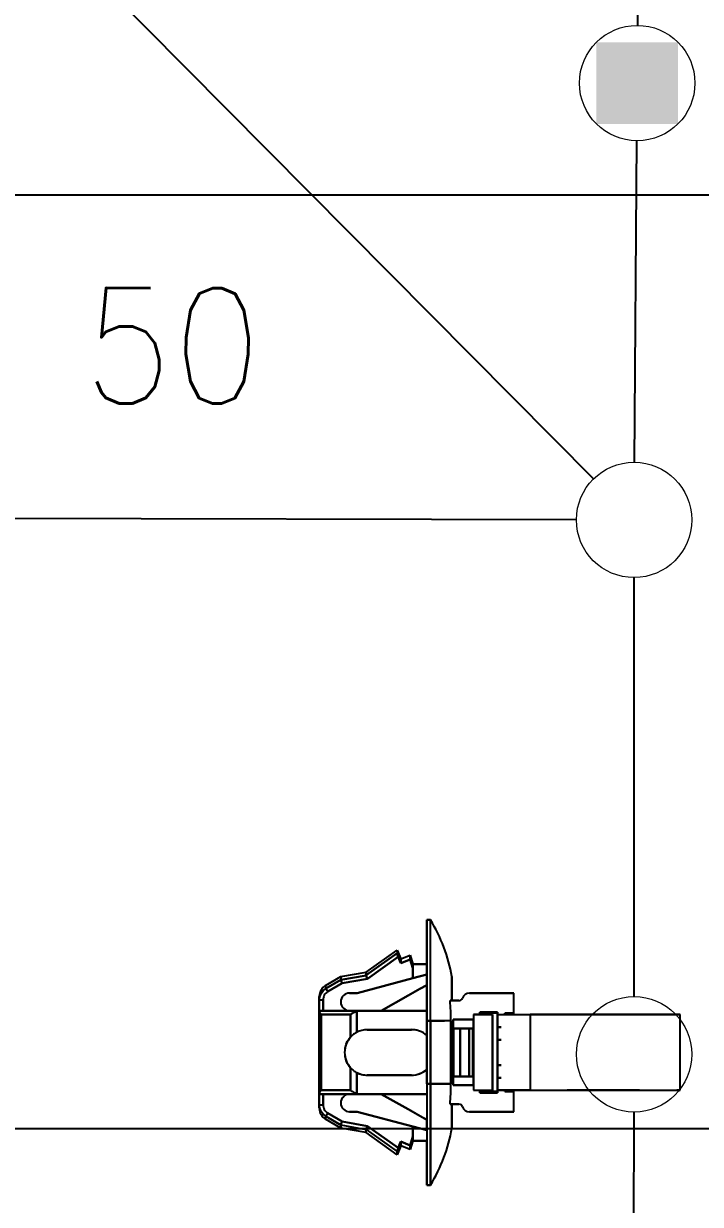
# Model space of a CAD drawing. Header units: inches. Extents: x 47316 to 59086, y 3141 to 11743.
# Drawn here: x 51697.5 to 51726.8, y 5898 to 5949.1 of the extents above; entities that cross this region are included whole.
import ezdxf

# ---------------------------------------------------------------- set-up
doc = ezdxf.new("R2010")
doc.units = ezdxf.units.IN
doc.header["$MEASUREMENT"] = 0
doc.styles.get("Standard").update_dxf_attribs({"font": ''})
doc.styles.get('Standard').set_extended_font_data('SimSun')
doc.linetypes.add('_VH_OTCON', pattern='A,0.0001,[7,VeSys.shx,S=0.1,R=0,X=0,Y=0],-0.4,[7,VeSys.shx,S=0.1,R=0,X=0,Y=0],-0.4,["X",Standard,S=1,R=0,X=-0.5,Y=-0.5],-0.0001,[7,VeSys.shx,S=0.1,R=0,X=0,Y=0],-0.4', length=1.2002)

msp = doc.modelspace()

# ---------------------------------------------------------------- linework, layer by layer
at = {"color": 0, "linetype": '_VH_OTCON', "ltscale": 5}
for p, q in [((51724.152, 5956.363), (51724.1, 5949.067)), ((51723.968, 5930.14), (51724.065, 5944.067)), ((51721.45, 5927.646), (51685.997, 5927.723)), ((51723.95, 5906.981), (51723.95, 5925.14)), ((51723.932, 5884.129), (51723.948, 5901.981))]:
    msp.add_line(p, q, dxfattribs=at)
at = {"color": 1}
for p, q in [((51593.937, 5941.718), (51744.471, 5941.718)), ((51744.471, 5901.255), (51593.937, 5901.255))]:
    msp.add_line(p, q, dxfattribs=at)
at = {"color": 7, "ltscale": 0.087396}
for p, q in [((51714.962, 5910.31), (51714.962, 5908.397)), ((51714.962, 5898.817), (51714.962, 5900.731)), ((51714.962, 5898.817), (51714.962, 5900.731))]:
    msp.add_line(p, q, dxfattribs=at)
at = {"color": 7, "ltscale": 0.2}
for p, q in [((51714.962, 5905.932), (51714.962, 5910.31)), ((51714.962, 5910.31), (51714.962, 5905.932)), ((51715.126, 5905.932), (51715.126, 5910.31)), ((51715.126, 5905.932), (51715.126, 5910.31)), ((51714.962, 5903.196), (51714.962, 5898.817)), ((51714.962, 5903.196), (51714.962, 5898.817)), ((51715.126, 5898.817), (51715.126, 5903.196)), ((51715.126, 5903.196), (51715.126, 5898.817))]:
    msp.add_line(p, q, dxfattribs=at)
at = {"color": 7, "ltscale": 0.0075}
for p, q in [((51715.126, 5910.31), (51714.962, 5910.31)), ((51714.962, 5910.31), (51715.126, 5910.31)), ((51710.474, 5906.828), (51710.31, 5906.828)), ((51710.474, 5906.828), (51710.31, 5906.828)), ((51710.31, 5906.37), (51710.474, 5906.37)), ((51715.126, 5905.932), (51714.962, 5905.932)), ((51714.962, 5905.932), (51715.126, 5905.932)), ((51718.027, 5905.658), (51718.191, 5905.658)), ((51718.191, 5905.658), (51718.027, 5905.658)), ((51718.191, 5905.111), (51718.027, 5905.111)), ((51718.027, 5905.111), (51718.191, 5905.111)), ((51718.027, 5904.017), (51718.191, 5904.017)), ((51718.191, 5904.017), (51718.027, 5904.017)), ((51714.962, 5903.196), (51715.126, 5903.196)), ((51715.126, 5903.196), (51714.962, 5903.196)), ((51718.191, 5903.469), (51718.027, 5903.469)), ((51718.027, 5903.469), (51718.191, 5903.469)), ((51710.31, 5902.299), (51710.474, 5902.299)), ((51710.31, 5902.299), (51710.474, 5902.299)), ((51715.126, 5898.817), (51714.962, 5898.817)), ((51714.962, 5898.817), (51715.126, 5898.817))]:
    msp.add_line(p, q, dxfattribs=at)
at = {"color": 7, "ltscale": 0.0875}
for p, q in [((51714.962, 5908.395), (51714.962, 5910.31)), ((51712.39, 5905.549), (51714.305, 5905.549)), ((51714.305, 5905.549), (51712.39, 5905.549)), ((51714.305, 5903.579), (51712.39, 5903.579)), ((51712.39, 5903.579), (51714.305, 5903.579)), ((51712.39, 5903.579), (51714.305, 5903.579))]:
    msp.add_line(p, q, dxfattribs=at)
at = {"color": 7, "ltscale": 0.075271}
for p, q in [((51712.335, 5908.039), (51713.676, 5908.997)), ((51713.676, 5908.862), (51712.335, 5907.904)), ((51712.335, 5907.904), (51713.676, 5908.862)), ((51712.335, 5901.224), (51713.676, 5900.266)), ((51713.676, 5900.131), (51712.335, 5901.089))]:
    msp.add_line(p, q, dxfattribs=at)
at = {"color": 7, "ltscale": 0.074459}
for p, q in [((51713.723, 5908.703), (51712.396, 5907.756)), ((51712.396, 5907.756), (51713.723, 5908.703)), ((51713.723, 5900.425), (51712.396, 5901.372)), ((51712.396, 5901.372), (51713.723, 5900.425))]:
    msp.add_line(p, q, dxfattribs=at)
at = {"color": 7, "ltscale": 4.3e-05}
msp.add_line((51713.676, 5908.997), (51713.676, 5908.996), dxfattribs=at)
at = {"color": 7, "ltscale": 4.9e-05}
msp.add_line((51713.676, 5908.997), (51713.676, 5908.995), dxfattribs=at)
at = {"color": 7, "ltscale": 0.000903}
msp.add_line((51713.676, 5908.996), (51713.676, 5908.976), dxfattribs=at)
at = {"color": 7, "ltscale": 0.019}
msp.add_line((51713.676, 5908.996), (51713.84, 5908.614), dxfattribs=at)
at = {"color": 7, "ltscale": 0.000916}
msp.add_line((51713.676, 5908.995), (51713.676, 5908.975), dxfattribs=at)
at = {"color": 7, "ltscale": 0.005222}
msp.add_line((51713.676, 5908.976), (51713.676, 5908.862), dxfattribs=at)
at = {"color": 7, "ltscale": 0.005249}
msp.add_line((51713.676, 5908.975), (51713.676, 5908.861), dxfattribs=at)
at = {"color": 7, "ltscale": 0.013619}
for p, q in [((51713.84, 5908.429), (51713.723, 5908.703)), ((51713.723, 5908.703), (51713.84, 5908.429)), ((51713.84, 5900.699), (51713.723, 5900.425)), ((51713.723, 5900.425), (51713.84, 5900.699))]:
    msp.add_line(p, q, dxfattribs=at)
at = {"color": 7, "ltscale": 0.020195}
for p, q in [((51713.84, 5908.613), (51714.251, 5908.778)), ((51714.251, 5908.593), (51713.84, 5908.429)), ((51713.84, 5908.429), (51714.251, 5908.593)), ((51714.251, 5900.535), (51713.84, 5900.699)), ((51713.84, 5900.699), (51714.251, 5900.535)), ((51714.251, 5900.35), (51713.84, 5900.514))]:
    msp.add_line(p, q, dxfattribs=at)
at = {"color": 7, "ltscale": 0.008429}
for p, q in [((51714.251, 5908.593), (51714.251, 5908.778)), ((51713.84, 5900.699), (51713.84, 5900.514))]:
    msp.add_line(p, q, dxfattribs=at)
at = {"color": 7, "ltscale": 0.008438}
msp.add_line((51714.251, 5908.778), (51714.251, 5908.593), dxfattribs=at)
at = {"color": 7, "ltscale": 0.018183}
msp.add_line((51714.251, 5908.778), (51714.36, 5908.395), dxfattribs=at)
at = {"color": 7, "ltscale": 0.002185}
msp.add_line((51714.251, 5908.687), (51714.251, 5908.735), dxfattribs=at)
at = {"color": 7, "ltscale": 0.0009}
msp.add_line((51713.84, 5908.594), (51713.84, 5908.614), dxfattribs=at)
at = {"color": 7, "ltscale": 0.000912}
for p, q in [((51713.84, 5908.613), (51713.84, 5908.593)), ((51714.251, 5900.37), (51714.251, 5900.35))]:
    msp.add_line(p, q, dxfattribs=at)
at = {"color": 7, "ltscale": 0.002856}
msp.add_line((51713.84, 5908.607), (51713.84, 5908.544), dxfattribs=at)
at = {"color": 7, "ltscale": 0.002869}
msp.add_line((51713.84, 5908.543), (51713.84, 5908.606), dxfattribs=at)
at = {"color": 7, "ltscale": 0.002832}
msp.add_line((51713.84, 5908.532), (51713.84, 5908.594), dxfattribs=at)
at = {"color": 7, "ltscale": 0.00282}
for p, q in [((51713.84, 5908.593), (51713.84, 5908.532)), ((51714.251, 5900.432), (51714.251, 5900.37))]:
    msp.add_line(p, q, dxfattribs=at)
at = {"color": 7, "ltscale": 0.004715}
msp.add_line((51713.84, 5908.429), (51713.84, 5908.532), dxfattribs=at)
at = {"color": 7, "ltscale": 0.004687}
msp.add_line((51713.84, 5908.532), (51713.84, 5908.429), dxfattribs=at)
at = {"color": 7, "ltscale": 0.018199}
for p, q in [((51714.36, 5908.21), (51714.251, 5908.593)), ((51714.251, 5908.593), (51714.36, 5908.21)), ((51714.36, 5900.918), (51714.251, 5900.535)), ((51714.251, 5900.535), (51714.36, 5900.918))]:
    msp.add_line(p, q, dxfattribs=at)
at = {"color": 7, "ltscale": 0.000342}
for p, q in [((51714.36, 5908.387), (51714.36, 5908.395)), ((51714.36, 5900.733), (51714.36, 5900.74))]:
    msp.add_line(p, q, dxfattribs=at)
at = {"color": 7, "ltscale": 0.027499}
for p, q in [((51714.36, 5908.395), (51714.962, 5908.395)), ((51714.962, 5908.395), (51714.36, 5908.395)), ((51714.36, 5900.733), (51714.962, 5900.733)), ((51714.962, 5900.733), (51714.36, 5900.733))]:
    msp.add_line(p, q, dxfattribs=at)
at = {"color": 7, "ltscale": 0.006641}
msp.add_line((51714.36, 5908.395), (51714.36, 5908.25), dxfattribs=at)
at = {"color": 7, "ltscale": 0.002142}
msp.add_line((51714.36, 5908.348), (51714.36, 5908.395), dxfattribs=at)
at = {"color": 7, "ltscale": 0.00033}
for p, q in [((51714.36, 5908.395), (51714.36, 5908.388)), ((51713.84, 5900.514), (51713.84, 5900.521)), ((51714.36, 5900.74), (51714.36, 5900.733))]:
    msp.add_line(p, q, dxfattribs=at)
at = {"color": 7, "ltscale": 0.002136}
msp.add_line((51714.36, 5908.395), (51714.36, 5908.348), dxfattribs=at)
at = {"color": 7, "ltscale": 0.001825}
msp.add_line((51714.36, 5908.388), (51714.36, 5908.348), dxfattribs=at)
at = {"color": 7, "ltscale": 0.003674}
for p, q in [((51714.36, 5908.307), (51714.36, 5908.387)), ((51714.36, 5900.74), (51714.36, 5900.821))]:
    msp.add_line(p, q, dxfattribs=at)
at = {"color": 7, "ltscale": 0.006299}
msp.add_line((51714.36, 5908.21), (51714.36, 5908.348), dxfattribs=at)
at = {"color": 7, "ltscale": 0.006305}
msp.add_line((51714.36, 5908.348), (51714.36, 5908.21), dxfattribs=at)
at = {"color": 7, "ltscale": 0.00329}
msp.add_line((51714.36, 5908.235), (51714.36, 5908.307), dxfattribs=at)
at = {"color": 7, "ltscale": 0.019785}
for p, q in [((51714.36, 5907.777), (51714.36, 5908.21)), ((51714.36, 5908.21), (51714.36, 5907.777)), ((51714.36, 5901.351), (51714.36, 5900.918)), ((51714.36, 5900.918), (51714.36, 5901.351))]:
    msp.add_line(p, q, dxfattribs=at)
at = {"color": 7, "ltscale": 0.034946}
for p, q in [((51710.581, 5907.459), (51711.241, 5907.847)), ((51711.241, 5901.28), (51710.581, 5901.668))]:
    msp.add_line(p, q, dxfattribs=at)
at = {"color": 7, "ltscale": 0.034208}
for p, q in [((51710.595, 5907.331), (51711.241, 5907.711)), ((51710.595, 5901.796), (51711.241, 5901.417))]:
    msp.add_line(p, q, dxfattribs=at)
at = {"color": 7, "ltscale": 0.034163}
for p, q in [((51711.241, 5907.708), (51710.595, 5907.331)), ((51710.595, 5901.796), (51711.241, 5901.419))]:
    msp.add_line(p, q, dxfattribs=at)
at = {"color": 7, "ltscale": 0.05076}
for p, q in [((51711.241, 5907.847), (51712.335, 5908.039)), ((51712.335, 5901.089), (51711.241, 5901.28))]:
    msp.add_line(p, q, dxfattribs=at)
at = {"color": 7, "ltscale": 0.050773}
for p, q in [((51712.336, 5907.9), (51711.241, 5907.708)), ((51711.241, 5907.708), (51712.336, 5907.9)), ((51711.241, 5901.419), (51712.336, 5901.228))]:
    msp.add_line(p, q, dxfattribs=at)
at = {"color": 7, "ltscale": 0.006223}
for p, q in [((51711.241, 5907.847), (51711.241, 5907.711)), ((51711.241, 5907.847), (51711.241, 5907.711)), ((51711.241, 5901.28), (51711.241, 5901.417))]:
    msp.add_line(p, q, dxfattribs=at)
at = {"color": 7, "ltscale": 0.000128}
for p, q in [((51711.241, 5907.708), (51711.241, 5907.711)), ((51711.241, 5901.417), (51711.241, 5901.419)), ((51711.241, 5901.419), (51711.241, 5901.417))]:
    msp.add_line(p, q, dxfattribs=at)
at = {"color": 7, "ltscale": 0.002806}
for p, q in [((51711.241, 5907.708), (51711.263, 5907.651)), ((51711.263, 5901.477), (51711.241, 5901.419))]:
    msp.add_line(p, q, dxfattribs=at)
at = {"color": 7, "ltscale": 0.00266}
for p, q in [((51711.261, 5907.653), (51711.241, 5907.708)), ((51711.241, 5901.419), (51711.261, 5901.474))]:
    msp.add_line(p, q, dxfattribs=at)
at = {"color": 7, "ltscale": 0.004276}
for p, q in [((51711.295, 5907.563), (51711.262, 5907.65)), ((51711.263, 5907.651), (51711.295, 5907.563)), ((51711.262, 5901.477), (51711.295, 5901.565)), ((51711.295, 5901.565), (51711.263, 5901.477))]:
    msp.add_line(p, q, dxfattribs=at)
at = {"color": 7, "ltscale": 0.051095}
for p, q in [((51712.396, 5907.756), (51711.295, 5907.563)), ((51711.295, 5907.563), (51712.396, 5907.756)), ((51712.396, 5901.372), (51711.295, 5901.565)), ((51711.295, 5901.565), (51712.396, 5901.372))]:
    msp.add_line(p, q, dxfattribs=at)
at = {"color": 7, "ltscale": 0.11383}
for p, q in [((51711.952, 5907.136), (51714.36, 5907.777)), ((51714.36, 5907.777), (51711.952, 5907.136)), ((51711.952, 5901.992), (51714.36, 5901.351)), ((51714.36, 5901.351), (51711.952, 5901.992))]:
    msp.add_line(p, q, dxfattribs=at)
at = {"color": 7, "ltscale": 0.006168}
for p, q in [((51712.335, 5907.904), (51712.335, 5908.039)), ((51712.335, 5908.039), (51712.335, 5907.904))]:
    msp.add_line(p, q, dxfattribs=at)
at = {"color": 7, "ltscale": 0.002621}
for p, q in [((51712.336, 5907.9), (51712.358, 5907.847)), ((51712.358, 5907.847), (51712.336, 5907.9)), ((51712.358, 5901.281), (51712.336, 5901.228)), ((51712.336, 5901.228), (51712.358, 5901.281))]:
    msp.add_line(p, q, dxfattribs=at)
at = {"color": 7, "ltscale": 0.000205}
for p, q in [((51712.358, 5907.847), (51712.36, 5907.843)), ((51712.36, 5907.843), (51712.358, 5907.847)), ((51712.36, 5901.285), (51712.358, 5901.281)), ((51712.358, 5901.281), (51712.36, 5901.285))]:
    msp.add_line(p, q, dxfattribs=at)
at = {"color": 7, "ltscale": 0.004321}
for p, q in [((51712.36, 5907.843), (51712.396, 5907.756)), ((51712.396, 5907.756), (51712.36, 5907.843)), ((51712.396, 5901.372), (51712.36, 5901.285)), ((51712.36, 5901.285), (51712.396, 5901.372))]:
    msp.add_line(p, q, dxfattribs=at)
at = {"color": 7, "ltscale": 0.028456}
for p, q in [((51714.36, 5907.777), (51714.962, 5907.937)), ((51714.962, 5907.937), (51714.36, 5907.777)), ((51714.36, 5901.351), (51714.962, 5901.191)), ((51714.962, 5901.191), (51714.36, 5901.351))]:
    msp.add_line(p, q, dxfattribs=at)
at = {"color": 7, "ltscale": 0.020602}
for p, q in [((51714.962, 5907.937), (51714.962, 5907.486)), ((51714.962, 5901.191), (51714.962, 5901.642)), ((51714.962, 5901.191), (51714.962, 5901.642))]:
    msp.add_line(p, q, dxfattribs=at)
at = {"color": 7, "ltscale": 0.020749}
msp.add_line((51714.962, 5907.483), (51714.962, 5907.937), dxfattribs=at)
at = {"color": 7, "ltscale": 0.047501}
for p, q in [((51716.057, 5907.848), (51716.057, 5906.808)), ((51716.057, 5906.808), (51716.057, 5907.848)), ((51716.057, 5902.32), (51716.057, 5901.28)), ((51716.057, 5901.28), (51716.057, 5902.32))]:
    msp.add_line(p, q, dxfattribs=at)
at = {"color": 7, "ltscale": 0.005864}
msp.add_line((51710.58, 5907.459), (51710.595, 5907.331), dxfattribs=at)
at = {"color": 7, "ltscale": 0.005865}
for p, q in [((51710.58, 5907.459), (51710.595, 5907.331)), ((51710.595, 5901.796), (51710.58, 5901.669))]:
    msp.add_line(p, q, dxfattribs=at)
at = {"color": 7, "ltscale": 0.007092}
for p, q in [((51710.674, 5907.198), (51710.595, 5907.331)), ((51710.595, 5907.331), (51710.674, 5907.198)), ((51710.595, 5901.796), (51710.674, 5901.93)), ((51710.674, 5901.93), (51710.595, 5901.796))]:
    msp.add_line(p, q, dxfattribs=at)
at = {"color": 7, "ltscale": 0.0329}
for p, q in [((51711.295, 5907.563), (51710.674, 5907.198)), ((51710.674, 5907.198), (51711.295, 5907.563)), ((51711.295, 5901.565), (51710.674, 5901.93)), ((51710.674, 5901.93), (51711.295, 5901.565))]:
    msp.add_line(p, q, dxfattribs=at)
at = {"color": 7, "ltscale": 0.014999}
for p, q in [((51711.624, 5907.136), (51711.952, 5907.136)), ((51711.952, 5907.136), (51711.624, 5907.136)), ((51711.624, 5901.992), (51711.952, 5901.992)), ((51711.624, 5901.992), (51711.952, 5901.992)), ((51711.952, 5901.992), (51711.624, 5901.992))]:
    msp.add_line(p, q, dxfattribs=at)
at = {"color": 7, "ltscale": 0.02697}
msp.add_line((51714.158, 5907.028), (51714.672, 5907.319), dxfattribs=at)
at = {"color": 7, "ltscale": 0.026985}
for p, q in [((51714.672, 5907.319), (51714.158, 5907.028)), ((51714.158, 5902.099), (51714.672, 5901.809))]:
    msp.add_line(p, q, dxfattribs=at)
at = {"color": 7, "ltscale": 0.015289}
msp.add_line((51714.672, 5907.319), (51714.963, 5907.483), dxfattribs=at)
at = {"color": 7, "ltscale": 0.015242}
for p, q in [((51714.963, 5907.483), (51714.672, 5907.319)), ((51714.672, 5901.809), (51714.963, 5901.645))]:
    msp.add_line(p, q, dxfattribs=at)
at = {"color": 7, "ltscale": 0.0625}
msp.add_line((51716.823, 5907.136), (51718.191, 5907.136), dxfattribs=at)
at = {"color": 7, "ltscale": 0.064999}
for p, q in [((51718.246, 5907.136), (51716.823, 5907.136)), ((51718.246, 5907.136), (51716.823, 5907.136)), ((51718.246, 5901.992), (51716.823, 5901.992)), ((51716.823, 5901.992), (51718.246, 5901.992))]:
    msp.add_line(p, q, dxfattribs=at)
at = {"color": 7, "ltscale": 0.025}
for p, q in [((51718.191, 5907.136), (51718.738, 5907.136)), ((51718.027, 5905.111), (51718.027, 5905.658)), ((51718.035, 5905.111), (51718.035, 5905.658)), ((51718.035, 5905.111), (51718.035, 5905.658)), ((51718.035, 5903.469), (51718.035, 5904.017)), ((51718.035, 5903.469), (51718.035, 5904.017))]:
    msp.add_line(p, q, dxfattribs=at)
at = {"color": 7, "ltscale": 0.022501}
for p, q in [((51718.738, 5907.136), (51718.246, 5907.136)), ((51718.738, 5907.136), (51718.246, 5907.136)), ((51718.738, 5901.992), (51718.246, 5901.992)), ((51718.246, 5901.992), (51718.738, 5901.992))]:
    msp.add_line(p, q, dxfattribs=at)
at = {"color": 7, "ltscale": 0.039999}
for p, q in [((51718.738, 5906.26), (51718.738, 5907.136)), ((51718.738, 5906.26), (51718.738, 5907.136)), ((51718.738, 5901.992), (51718.738, 5902.867)), ((51718.738, 5901.992), (51718.738, 5902.867))]:
    msp.add_line(p, q, dxfattribs=at)
at = {"color": 7, "ltscale": 0.015717}
msp.add_line((51710.31, 5906.987), (51710.31, 5906.643), dxfattribs=at)
at = {"color": 7, "ltscale": 0.015729}
msp.add_line((51710.31, 5906.643), (51710.31, 5906.987), dxfattribs=at)
at = {"color": 7, "ltscale": 0.020941}
for p, q in [((51710.31, 5906.37), (51710.31, 5906.828)), ((51710.31, 5906.828), (51710.31, 5906.37)), ((51710.474, 5906.828), (51710.474, 5906.37)), ((51710.474, 5906.37), (51710.474, 5906.828)), ((51710.31, 5902.299), (51710.31, 5902.758)), ((51710.31, 5902.758), (51710.31, 5902.299)), ((51710.474, 5902.299), (51710.474, 5902.758)), ((51710.474, 5902.758), (51710.474, 5902.299))]:
    msp.add_line(p, q, dxfattribs=at)
at = {"color": 7, "ltscale": 0.012512}
for p, q in [((51710.31, 5906.369), (51710.31, 5906.643)), ((51710.31, 5902.485), (51710.31, 5902.759))]:
    msp.add_line(p, q, dxfattribs=at)
at = {"color": 7, "ltscale": 0.065039}
msp.add_line((51712.992, 5906.37), (51714.232, 5907.07), dxfattribs=at)
at = {"color": 7, "ltscale": 0.06116}
msp.add_line((51712.992, 5906.37), (51714.158, 5907.028), dxfattribs=at)
at = {"color": 7, "ltscale": 0.061156}
for p, q in [((51714.158, 5907.028), (51712.992, 5906.37)), ((51712.992, 5902.758), (51714.158, 5902.099))]:
    msp.add_line(p, q, dxfattribs=at)
at = {"color": 7, "ltscale": 0.017471}
for p, q in [((51715.976, 5906.808), (51716.359, 5906.808)), ((51715.976, 5902.32), (51716.359, 5902.32))]:
    msp.add_line(p, q, dxfattribs=at)
at = {"color": 7, "ltscale": 0.00369}
for p, q in [((51715.976, 5906.808), (51716.057, 5906.808)), ((51716.057, 5902.32), (51715.976, 5902.32))]:
    msp.add_line(p, q, dxfattribs=at)
at = {"color": 7, "ltscale": 0.017476}
for p, q in [((51716.359, 5906.808), (51715.976, 5906.808)), ((51716.359, 5902.32), (51715.976, 5902.32))]:
    msp.add_line(p, q, dxfattribs=at)
at = {"color": 7, "ltscale": 0.013786}
msp.add_line((51716.057, 5906.808), (51716.359, 5906.808), dxfattribs=at)
at = {"color": 7, "ltscale": 0.082565}
for p, q in [((51710.31, 5906.37), (51712.118, 5906.37)), ((51712.118, 5906.37), (51710.31, 5906.37)), ((51712.118, 5902.758), (51710.31, 5902.758)), ((51710.31, 5902.758), (51712.118, 5902.758))]:
    msp.add_line(p, q, dxfattribs=at)
at = {"color": 7, "ltscale": 0.000995}
for p, q in [((51710.31, 5906.348), (51710.31, 5906.37)), ((51710.31, 5906.37), (51710.31, 5906.348)), ((51710.31, 5902.758), (51710.31, 5902.78)), ((51710.31, 5902.78), (51710.31, 5902.758))]:
    msp.add_line(p, q, dxfattribs=at)
at = {"color": 7, "ltscale": 0.163214}
msp.add_line((51710.31, 5902.777), (51710.31, 5906.35), dxfattribs=at)
at = {"color": 7, "ltscale": 0.163013}
msp.add_line((51710.31, 5906.348), (51710.31, 5902.78), dxfattribs=at)
at = {"color": 7, "ltscale": 0.15}
for p, q in [((51710.393, 5902.922), (51710.393, 5906.206)), ((51710.393, 5906.206), (51710.393, 5902.922)), ((51716.987, 5906.206), (51716.987, 5902.922)), ((51716.987, 5906.206), (51716.987, 5902.922)), ((51717.808, 5902.922), (51717.808, 5906.206)), ((51717.808, 5906.206), (51717.808, 5902.922)), ((51719.445, 5906.206), (51719.445, 5902.922)), ((51719.445, 5906.206), (51719.445, 5902.922)), ((51725.945, 5902.922), (51725.945, 5906.206))]:
    msp.add_line(p, q, dxfattribs=at)
at = {"color": 7, "ltscale": 0.057954}
for p, q in [((51711.661, 5906.206), (51710.393, 5906.206)), ((51710.393, 5906.206), (51711.661, 5906.206)), ((51710.393, 5902.922), (51711.661, 5902.922)), ((51711.661, 5902.922), (51710.393, 5902.922))]:
    msp.add_line(p, q, dxfattribs=at)
at = {"color": 7, "ltscale": 0.052501}
msp.add_line((51710.474, 5906.37), (51711.624, 5906.37), dxfattribs=at)
at = {"color": 7, "ltscale": 0.005516}
msp.add_line((51711.624, 5906.37), (51711.744, 5906.37), dxfattribs=at)
at = {"color": 7, "ltscale": 0.044711}
for p, q in [((51711.661, 5905.227), (51711.661, 5906.206)), ((51711.661, 5906.206), (51711.661, 5905.227)), ((51711.661, 5902.922), (51711.661, 5903.901)), ((51711.661, 5903.901), (51711.661, 5902.922))]:
    msp.add_line(p, q, dxfattribs=at)
at = {"color": 7, "ltscale": 0.008279}
msp.add_line((51711.744, 5906.37), (51711.926, 5906.37), dxfattribs=at)
at = {"color": 7, "ltscale": 0.002634}
for p, q in [((51711.934, 5906.342), (51711.88, 5906.322)), ((51711.88, 5902.806), (51711.934, 5902.786))]:
    msp.add_line(p, q, dxfattribs=at)
at = {"color": 7, "ltscale": 0.002635}
for p, q in [((51711.88, 5906.322), (51711.934, 5906.342)), ((51711.934, 5902.786), (51711.88, 5902.806))]:
    msp.add_line(p, q, dxfattribs=at)
at = {"color": 7, "ltscale": 0.048712}
msp.add_line((51711.926, 5906.37), (51712.992, 5906.37), dxfattribs=at)
at = {"color": 7, "ltscale": 0.041339}
for p, q in [((51711.934, 5906.342), (51711.934, 5905.437)), ((51711.934, 5905.437), (51711.934, 5906.342)), ((51711.934, 5903.691), (51711.934, 5902.786)), ((51711.934, 5902.786), (51711.934, 5903.691))]:
    msp.add_line(p, q, dxfattribs=at)
at = {"color": 7, "ltscale": 0.039936}
for p, q in [((51712.992, 5906.37), (51712.118, 5906.37)), ((51712.118, 5906.37), (51712.992, 5906.37)), ((51712.118, 5902.758), (51712.992, 5902.758)), ((51712.992, 5902.758), (51712.118, 5902.758))]:
    msp.add_line(p, q, dxfattribs=at)
at = {"color": 7, "ltscale": 0.089999}
for p, q in [((51714.962, 5906.37), (51712.992, 5906.37)), ((51712.992, 5906.37), (51714.962, 5906.37)), ((51712.992, 5902.758), (51714.962, 5902.758)), ((51714.962, 5902.758), (51712.992, 5902.758))]:
    msp.add_line(p, q, dxfattribs=at)
at = {"color": 7, "ltscale": 0.040697}
msp.add_line((51713.196, 5906.37), (51714.087, 5906.37), dxfattribs=at)
at = {"color": 7, "ltscale": 0.040701}
msp.add_line((51714.087, 5906.37), (51713.196, 5906.37), dxfattribs=at)
at = {"color": 7, "ltscale": 0.0375}
for p, q in [((51717.808, 5906.206), (51716.987, 5906.206)), ((51716.987, 5906.206), (51717.808, 5906.206)), ((51716.987, 5902.922), (51717.808, 5902.922)), ((51716.987, 5902.922), (51717.808, 5902.922))]:
    msp.add_line(p, q, dxfattribs=at)
at = {"color": 7, "ltscale": 0.035001}
for p, q in [((51718.027, 5906.315), (51717.261, 5906.315)), ((51717.261, 5906.315), (51718.027, 5906.315)), ((51714.962, 5905.932), (51715.728, 5905.932)), ((51714.962, 5905.932), (51715.728, 5905.932)), ((51717.261, 5902.813), (51718.027, 5902.813)), ((51717.261, 5902.813), (51718.027, 5902.813)), ((51718.027, 5902.813), (51717.261, 5902.813))]:
    msp.add_line(p, q, dxfattribs=at)
at = {"color": 7, "ltscale": 0.004999}
for p, q in [((51717.261, 5906.315), (51717.261, 5906.206)), ((51717.261, 5906.206), (51717.261, 5906.315)), ((51717.261, 5902.922), (51717.261, 5902.813)), ((51717.261, 5902.813), (51717.261, 5902.922))]:
    msp.add_line(p, q, dxfattribs=at)
at = {"color": 7, "ltscale": 0.002502}
msp.add_line((51717.261, 5906.206), (51717.316, 5906.206), dxfattribs=at)
at = {"color": 7, "ltscale": 0.032501}
for p, q in [((51718.027, 5906.26), (51717.316, 5906.26)), ((51718.027, 5906.26), (51717.316, 5906.26)), ((51718.027, 5902.867), (51717.316, 5902.867)), ((51717.316, 5902.867), (51718.027, 5902.867))]:
    msp.add_line(p, q, dxfattribs=at)
at = {"color": 7, "ltscale": 0.002499}
for p, q in [((51717.316, 5906.26), (51717.316, 5906.206)), ((51717.316, 5906.206), (51717.316, 5906.26)), ((51717.316, 5906.26), (51717.316, 5906.206)), ((51718.027, 5906.315), (51718.027, 5906.26)), ((51718.027, 5906.315), (51718.027, 5906.26)), ((51718.355, 5906.26), (51718.355, 5906.206)), ((51718.355, 5906.206), (51718.355, 5906.26)), ((51718.738, 5906.206), (51718.738, 5906.26)), ((51717.316, 5902.922), (51717.316, 5902.867)), ((51717.316, 5902.867), (51717.316, 5902.922)), ((51717.316, 5902.922), (51717.316, 5902.867)), ((51718.027, 5902.813), (51718.027, 5902.867)), ((51718.027, 5902.867), (51718.027, 5902.813)), ((51718.027, 5902.867), (51718.027, 5902.813)), ((51718.355, 5902.922), (51718.355, 5902.867)), ((51718.355, 5902.867), (51718.355, 5902.922)), ((51718.738, 5902.867), (51718.738, 5902.922))]:
    msp.add_line(p, q, dxfattribs=at)
at = {"color": 7, "ltscale": 0.010562}
msp.add_line((51717.316, 5906.26), (51717.547, 5906.26), dxfattribs=at)
at = {"color": 7, "ltscale": 0.021939}
msp.add_line((51718.027, 5906.26), (51717.547, 5906.26), dxfattribs=at)
at = {"color": 7, "ltscale": 0.000629}
msp.add_line((51718.027, 5906.301), (51718.027, 5906.315), dxfattribs=at)
at = {"color": 7, "ltscale": 0.154999}
for p, q in [((51718.027, 5906.26), (51718.027, 5902.867)), ((51718.027, 5902.867), (51718.027, 5906.26))]:
    msp.add_line(p, q, dxfattribs=at)
at = {"color": 7, "ltscale": 0.0644}
for p, q in [((51718.035, 5906.206), (51719.445, 5906.206)), ((51718.035, 5906.206), (51719.445, 5906.206)), ((51719.445, 5902.922), (51718.035, 5902.922)), ((51718.035, 5902.922), (51719.445, 5902.922))]:
    msp.add_line(p, q, dxfattribs=at)
at = {"color": 7, "ltscale": 0.0175}
for p, q in [((51718.738, 5906.26), (51718.355, 5906.26)), ((51718.738, 5906.26), (51718.355, 5906.26)), ((51718.355, 5906.26), (51718.738, 5906.26)), ((51718.738, 5902.867), (51718.355, 5902.867)), ((51718.355, 5902.867), (51718.738, 5902.867))]:
    msp.add_line(p, q, dxfattribs=at)
at = {"color": 7, "ltscale": 2.6e-05}
for p, q in [((51718.738, 5906.26), (51718.738, 5906.26)), ((51718.738, 5902.867), (51718.738, 5902.867))]:
    msp.add_line(p, q, dxfattribs=at)
at = {"color": 7, "ltscale": 0.098454}
msp.add_line((51718.738, 5906.206), (51720.894, 5906.206), dxfattribs=at)
at = {"color": 7, "ltscale": 0.108633}
msp.add_line((51718.738, 5906.206), (51721.117, 5906.206), dxfattribs=at)
at = {"color": 7, "ltscale": 0.057913}
msp.add_line((51718.738, 5906.206), (51720.006, 5906.206), dxfattribs=at)
at = {"color": 7, "ltscale": 0.076392}
msp.add_line((51719.444, 5906.206), (51721.117, 5906.206), dxfattribs=at)
at = {"color": 7, "ltscale": 0.378897}
msp.add_line((51725.945, 5906.206), (51719.445, 5906.206), dxfattribs=at)
at = {"color": 7, "ltscale": 0.378905}
msp.add_line((51719.445, 5906.206), (51725.945, 5906.206), dxfattribs=at)
at = {"color": 7, "ltscale": 0.315749}
msp.add_line((51725.945, 5906.206), (51720.006, 5906.206), dxfattribs=at)
at = {"color": 7, "ltscale": 0.315758}
msp.add_line((51725.945, 5906.206), (51720.006, 5906.206), dxfattribs=at)
at = {"color": 7, "ltscale": 0.026669}
for p, q in [((51721.478, 5906.206), (51720.894, 5906.206)), ((51721.7, 5906.206), (51721.117, 5906.206)), ((51721.117, 5906.206), (51721.7, 5906.206))]:
    msp.add_line(p, q, dxfattribs=at)
at = {"color": 7, "ltscale": 0.215019}
msp.add_line((51721.478, 5906.206), (51725.945, 5906.206), dxfattribs=at)
at = {"color": 7, "ltscale": 0.179182}
msp.add_line((51721.7, 5906.206), (51725.623, 5906.206), dxfattribs=at)
at = {"color": 7, "ltscale": 0.125}
for p, q in [((51714.962, 5903.196), (51714.962, 5905.932)), ((51714.962, 5905.932), (51714.962, 5903.196)), ((51715.126, 5903.196), (51715.126, 5905.932)), ((51715.126, 5905.932), (51715.126, 5903.196)), ((51716.014, 5903.196), (51716.014, 5905.932)), ((51716.014, 5905.932), (51716.014, 5903.196))]:
    msp.add_line(p, q, dxfattribs=at)
at = {"color": 7, "ltscale": 0.040567}
for p, q in [((51716.014, 5905.932), (51715.126, 5905.932)), ((51716.014, 5903.196), (51715.126, 5903.196))]:
    msp.add_line(p, q, dxfattribs=at)
at = {"color": 7, "ltscale": 0.040569}
for p, q in [((51716.014, 5905.932), (51715.126, 5905.932)), ((51715.126, 5903.196), (51716.014, 5903.196))]:
    msp.add_line(p, q, dxfattribs=at)
at = {"color": 7, "ltscale": 0.040002}
for p, q in [((51716.987, 5905.987), (51716.111, 5905.987)), ((51716.111, 5905.987), (51716.987, 5905.987)), ((51716.111, 5903.141), (51716.987, 5903.141)), ((51716.111, 5903.141), (51716.987, 5903.141)), ((51716.987, 5903.141), (51716.111, 5903.141))]:
    msp.add_line(p, q, dxfattribs=at)
at = {"color": 7, "ltscale": 0.129999}
for p, q in [((51716.111, 5905.987), (51716.111, 5903.141)), ((51716.111, 5903.141), (51716.111, 5905.987))]:
    msp.add_line(p, q, dxfattribs=at)
at = {"color": 7, "ltscale": 0.014789}
msp.add_line((51716.435, 5905.604), (51716.111, 5905.604), dxfattribs=at)
at = {"color": 7, "ltscale": 0.013841}
for p, q in [((51716.112, 5905.604), (51716.415, 5905.604)), ((51716.415, 5903.524), (51716.112, 5903.524))]:
    msp.add_line(p, q, dxfattribs=at)
at = {"color": 7, "ltscale": 0.012407}
for p, q in [((51716.143, 5905.604), (51716.415, 5905.604)), ((51716.143, 5903.524), (51716.415, 5903.524))]:
    msp.add_line(p, q, dxfattribs=at)
at = {"color": 7, "ltscale": 0.095001}
for p, q in [((51716.143, 5903.524), (51716.143, 5905.604)), ((51716.415, 5903.524), (51716.415, 5905.604)), ((51716.415, 5905.604), (51716.415, 5903.524)), ((51716.805, 5905.604), (51716.805, 5903.524)), ((51716.805, 5903.524), (51716.805, 5905.604)), ((51716.968, 5905.604), (51716.968, 5903.524)), ((51716.968, 5903.524), (51716.968, 5905.604))]:
    msp.add_line(p, q, dxfattribs=at)
at = {"color": 7, "ltscale": 0.017839}
for p, q in [((51716.415, 5905.604), (51716.805, 5905.604)), ((51716.805, 5905.604), (51716.415, 5905.604)), ((51716.415, 5903.524), (51716.805, 5903.524)), ((51716.805, 5903.524), (51716.415, 5903.524))]:
    msp.add_line(p, q, dxfattribs=at)
at = {"color": 7, "ltscale": 0.023952}
msp.add_line((51716.463, 5905.604), (51716.987, 5905.604), dxfattribs=at)
at = {"color": 7, "ltscale": 0.007443}
for p, q in [((51716.805, 5905.604), (51716.968, 5905.604)), ((51716.968, 5905.604), (51716.805, 5905.604)), ((51716.805, 5903.524), (51716.968, 5903.524)), ((51716.968, 5903.524), (51716.805, 5903.524))]:
    msp.add_line(p, q, dxfattribs=at)
at = {"color": 7, "ltscale": 0.00087}
for p, q in [((51716.968, 5905.604), (51716.987, 5905.604)), ((51716.987, 5905.604), (51716.968, 5905.604)), ((51716.968, 5903.524), (51716.987, 5903.524)), ((51716.987, 5903.524), (51716.968, 5903.524))]:
    msp.add_line(p, q, dxfattribs=at)
at = {"color": 7, "ltscale": 0.017502}
for p, q in [((51716.987, 5905.604), (51716.987, 5905.987)), ((51716.987, 5903.141), (51716.987, 5903.524))]:
    msp.add_line(p, q, dxfattribs=at)
at = {"color": 7, "ltscale": 0.001863}
msp.add_line((51711.688, 5905.256), (51711.661, 5905.226), dxfattribs=at)
at = {"color": 7, "ltscale": 0.000505}
msp.add_line((51711.661, 5905.227), (51711.669, 5905.235), dxfattribs=at)
at = {"color": 7, "ltscale": 0.000322}
msp.add_line((51718.027, 5905.111), (51718.034, 5905.111), dxfattribs=at)
at = {"color": 7, "ltscale": 0.000598}
msp.add_line((51711.661, 5903.901), (51711.67, 5903.891), dxfattribs=at)
at = {"color": 7, "ltscale": 0.001447}
msp.add_line((51716.143, 5903.524), (51716.111, 5903.524), dxfattribs=at)
at = {"color": 7, "ltscale": 0.023056}
msp.add_line((51718.027, 5903.512), (51718.027, 5904.017), dxfattribs=at)
at = {"color": 7, "ltscale": 0.02751}
msp.add_line((51715.126, 5903.196), (51715.728, 5903.196), dxfattribs=at)
msp.add_line((51715.126, 5903.196), (51715.728, 5903.196), dxfattribs=at)
at = {"color": 7, "ltscale": 0.000368}
msp.add_line((51718.035, 5903.469), (51718.027, 5903.469), dxfattribs=at)
at = {"color": 7, "ltscale": 0.000399}
msp.add_line((51710.311, 5902.786), (51710.31, 5902.777), dxfattribs=at)
at = {"color": 7, "ltscale": 0.012915}
msp.add_line((51710.31, 5902.202), (51710.31, 5902.485), dxfattribs=at)
at = {"color": 7, "ltscale": 0.061161}
msp.add_line((51714.158, 5902.099), (51712.992, 5902.758), dxfattribs=at)
at = {"color": 7, "ltscale": 0.064963}
msp.add_line((51714.23, 5902.058), (51712.992, 5902.758), dxfattribs=at)
at = {"color": 7, "ltscale": 0.378893}
msp.add_line((51719.445, 5902.922), (51725.945, 5902.922), dxfattribs=at)
at = {"color": 7, "ltscale": 0.37888}
msp.add_line((51719.445, 5902.922), (51725.945, 5902.922), dxfattribs=at)
at = {"color": 7, "ltscale": 0.142593}
msp.add_line((51721.056, 5902.922), (51724.177, 5902.922), dxfattribs=at)
at = {"color": 7, "ltscale": 0.142589}
msp.add_line((51724.178, 5902.922), (51721.056, 5902.922), dxfattribs=at)
at = {"color": 7, "ltscale": 0.0272}
msp.add_line((51725.797, 5902.922), (51725.945, 5902.922), dxfattribs=at)
at = {"color": 7, "ltscale": 0.027199}
msp.add_line((51725.945, 5902.922), (51725.798, 5902.922), dxfattribs=at)
at = {"color": 7, "ltscale": 0.004422}
msp.add_line((51710.31, 5902.299), (51710.31, 5902.202), dxfattribs=at)
at = {"color": 7, "ltscale": 0.006183}
msp.add_line((51710.31, 5902.164), (51710.31, 5902.299), dxfattribs=at)
at = {"color": 7, "ltscale": 0.007248}
msp.add_line((51710.31, 5902.299), (51710.31, 5902.141), dxfattribs=at)
at = {"color": 7, "ltscale": 0.001605}
msp.add_line((51710.31, 5902.184), (51710.31, 5902.149), dxfattribs=at)
at = {"color": 7, "ltscale": 0.02701}
msp.add_line((51714.673, 5901.808), (51714.158, 5902.099), dxfattribs=at)
at = {"color": 7, "ltscale": 0.00587}
msp.add_line((51710.58, 5901.669), (51710.595, 5901.796), dxfattribs=at)
at = {"color": 7, "ltscale": 0.015215}
msp.add_line((51714.963, 5901.645), (51714.673, 5901.808), dxfattribs=at)
at = {"color": 7, "ltscale": 0.050769}
msp.add_line((51711.241, 5901.419), (51712.335, 5901.224), dxfattribs=at)
at = {"color": 7, "ltscale": 0.006219}
msp.add_line((51711.241, 5901.417), (51711.241, 5901.28), dxfattribs=at)
at = {"color": 7, "ltscale": 0.075264}
msp.add_line((51712.335, 5901.224), (51713.676, 5900.266), dxfattribs=at)
at = {"color": 7, "ltscale": 0.006165}
for p, q in [((51712.335, 5901.089), (51712.335, 5901.224)), ((51712.335, 5901.089), (51712.335, 5901.224)), ((51713.676, 5900.131), (51713.676, 5900.266))]:
    msp.add_line(p, q, dxfattribs=at)
at = {"color": 7, "ltscale": 0.019025}
msp.add_line((51713.84, 5900.514), (51713.676, 5900.131), dxfattribs=at)
at = {"color": 7, "ltscale": 0.008441}
for p, q in [((51713.84, 5900.514), (51713.84, 5900.699)), ((51714.36, 5900.733), (51714.36, 5900.918)), ((51714.36, 5900.918), (51714.36, 5900.733))]:
    msp.add_line(p, q, dxfattribs=at)
at = {"color": 7, "ltscale": 0.004291}
msp.add_line((51713.84, 5900.605), (51713.84, 5900.699), dxfattribs=at)
at = {"color": 7, "ltscale": 0.003809}
msp.add_line((51713.84, 5900.521), (51713.84, 5900.605), dxfattribs=at)
at = {"color": 7, "ltscale": 0.001593}
msp.add_line((51713.84, 5900.556), (51713.84, 5900.521), dxfattribs=at)
at = {"color": 7, "ltscale": 0.000327}
msp.add_line((51713.84, 5900.521), (51713.84, 5900.514), dxfattribs=at)
at = {"color": 7, "ltscale": 0.018174}
msp.add_line((51714.36, 5900.733), (51714.251, 5900.35), dxfattribs=at)
at = {"color": 7, "ltscale": 0.004681}
for p, q in [((51714.251, 5900.432), (51714.251, 5900.535)), ((51714.251, 5900.535), (51714.251, 5900.432))]:
    msp.add_line(p, q, dxfattribs=at)
at = {"color": 7, "ltscale": 0.000286}
for p, q in [((51714.358, 5900.734), (51714.36, 5900.74)), ((51714.36, 5900.74), (51714.358, 5900.734))]:
    msp.add_line(p, q, dxfattribs=at)
at = {"color": 7, "ltscale": 0.008432}
msp.add_line((51714.36, 5900.917), (51714.36, 5900.733), dxfattribs=at)
at = {"color": 7, "ltscale": 0.00434}
msp.add_line((51714.36, 5900.821), (51714.36, 5900.916), dxfattribs=at)
at = {"color": 7, "ltscale": 0.002209}
msp.add_line((51714.36, 5900.788), (51714.36, 5900.74), dxfattribs=at)
at = {"color": 7, "ltscale": 0.006177}
msp.add_line((51713.676, 5900.266), (51713.676, 5900.131), dxfattribs=at)
at = {"color": 7, "ltscale": 0.002823}
msp.add_line((51714.251, 5900.37), (51714.251, 5900.432), dxfattribs=at)
at = {"color": 7, "ltscale": 0.000925}
msp.add_line((51714.251, 5900.35), (51714.251, 5900.37), dxfattribs=at)
at = {"color": 0, "linetype": '_VH_OTCON', "ltscale": 5}
msp.add_lwpolyline([(51559.429, 5981.03), (51670.946, 5981.081), (51722.19, 5929.415)], dxfattribs=at)
at = {"color": 7}
for points in [[(51710.31, 5906.828), (51710.33, 5906.979), (51710.387, 5907.119), (51710.477, 5907.239), (51710.595, 5907.331)], [(51710.31, 5906.828), (51710.329, 5906.976), (51710.384, 5907.115), (51710.454, 5907.215), (51710.595, 5907.331)], [(51711.471, 5904.919), (51711.522, 5905.031), (51711.661, 5905.227)], [(51711.661, 5903.901), (51711.522, 5904.097), (51711.471, 5904.208)], [(51710.595, 5901.796), (51710.476, 5901.889), (51710.387, 5902.01), (51710.33, 5902.15), (51710.31, 5902.299)], [(51710.595, 5901.796), (51710.496, 5901.869), (51710.416, 5901.962), (51710.347, 5902.096), (51710.31, 5902.299)]]:
    msp.add_lwpolyline(points, dxfattribs=at)
at = {"color": 0, "linetype": 'Continuous', "lineweight": 15}
for centre in [(51724.083, 5946.567), (51723.95, 5927.64), (51723.95, 5904.481)]:
    msp.add_circle(centre, 2.5, dxfattribs=at)
at = {"color": 7}
for centre, radius, start, end in [((51709.031, 5906.601), 7.135, 10.0643, 31.3266), ((51713.942, 5908.882), 0.267, 184.42, 198.4837), ((51713.94, 5908.882), 0.265, 184.518, 198.631), ((51714.517, 5909.045), 0.865, 196.6343, 203.2836), ((51714.478, 5909.031), 0.823, 196.458, 203.4523), ((51710.869, 5906.981), 0.559, 121.1509, 179.3427), ((51710.865, 5906.868), 0.381, 136.6533, 153.1845), ((51710.888, 5906.85), 0.409, 137.0192, 152.3839), ((51710.868, 5906.868), 0.382, 120.5337, 137.0049), ((51710.988, 5906.713), 0.577, 122.9454, 133.7059), ((51711.624, 5906.753), 0.383, 90.0079, 269.9921), ((51711.624, 5906.753), 0.383, 90.0245, 269.9755), ((51716.823, 5906.808), 0.328, 89.9994, 160.5293), ((51716.823, 5906.808), 0.328, 90, 160.5288), ((51716.823, 5906.808), 0.328, 89.9995, 160.5294), ((51710.942, 5906.829), 0.468, 166.6879, 180.119), ((51711.163, 5906.807), 0.688, 169.1161, 178.2318), ((51710.892, 5906.843), 0.416, 151.8404, 166.7535), ((51710.915, 5906.836), 0.44, 152.4141, 166.7359), ((51706.458, 5905.959), 9.556, 2.4655, 5.0982), ((51703.435, 5905.749), 12.585, 2.8258, 4.8248), ((51716.358, 5906.973), 0.166, 270.3156, 340.2132), ((51716.359, 5906.972), 0.164, 270.0195, 340.5097), ((51716.357, 5906.973), 0.166, 327.0425, 340.4553), ((51710.39, 5906.355), 0.0802, 183.4236, 204.5804), ((51710.391, 5906.356), 0.081, 183.684, 204.5891), ((51710.389, 5906.352), 0.0794, 182.667, 202.2233), ((51710.39, 5906.352), 0.0799, 182.8797, 202.2757), ((51710.525, 5906.403), 0.224, 201.1833, 210.7947), ((51710.525, 5906.402), 0.223, 201.0314, 210.6778), ((51710.802, 5906.571), 0.548, 211.0217, 221.6949), ((51710.816, 5906.581), 0.566, 211.1911, 221.5329), ((51712.61, 5904.711), 1.77, 117.4856, 122.3982), ((51712.594, 5904.739), 1.738, 117.542, 122.4484), ((51712.325, 5905.248), 1.162, 112.5469, 117.2773), ((51712.322, 5905.259), 1.151, 112.5671, 117.342), ((51712.117, 5905.751), 0.619, 89.9621, 107.2519), ((51712.112, 5905.781), 0.589, 89.457, 107.6365), ((51703.174, 5905.883), 12.841, 0.2174, 2.1704), ((51705.964, 5905.933), 10.05, 359.9939, 2.4892), ((51703.174, 5905.883), 12.841, 0.2174, 2.1704), ((51712.391, 5904.563), 0.986, 150.0689, 163.5652), ((51712.402, 5904.56), 0.997, 137.9955, 158.9005), ((51712.364, 5904.59), 0.949, 127.0272, 137.8015), ((51712.391, 5904.563), 0.986, 127.297, 137.6662), ((51712.393, 5904.56), 0.99, 117.6266, 127.3119), ((51712.392, 5904.553), 0.995, 117.4251, 127.048), ((51712.39, 5904.564), 0.985, 90.0004, 117.5793), ((51712.394, 5904.556), 0.993, 90.2495, 117.6029), ((51712.391, 5904.557), 0.992, 90.0488, 104.3908), ((51714.306, 5904.565), 0.984, 48.1813, 90.0244), ((51714.305, 5904.558), 0.991, 72.0866, 89.9516), ((51714.3, 5904.55), 1, 48.4852, 89.6729), ((51712.405, 5904.563), 1, 159.1009, 179.9344), ((51712.39, 5904.56), 0.985, 158.6458, 179.788), ((51712.405, 5904.565), 1, 180.066, 200.9012), ((51712.39, 5904.567), 0.985, 180.212, 201.3542), ((51712.392, 5904.565), 0.987, 195.003, 204.1628), ((51712.39, 5904.564), 0.985, 196.5108, 203.4668), ((51712.402, 5904.568), 0.997, 201.0984, 221.9992), ((51712.364, 5904.538), 0.949, 222.1985, 232.9728), ((51712.391, 5904.565), 0.986, 222.3338, 232.703), ((51712.392, 5904.574), 0.995, 232.952, 242.5749), ((51712.393, 5904.568), 0.99, 232.6881, 242.3734), ((51712.394, 5904.572), 0.993, 242.3971, 269.7505), ((51712.39, 5904.564), 0.985, 242.4207, 269.9996), ((51712.391, 5904.571), 0.993, 254.7319, 269.944), ((51712.391, 5904.571), 0.992, 255.3918, 269.9518), ((51712.39, 5904.564), 0.985, 255.5164, 269.9998), ((51714.3, 5904.578), 1, 270.3271, 311.5148), ((51714.306, 5904.563), 0.985, 269.9744, 311.8082), ((51714.307, 5904.562), 0.983, 287.7035, 311.8454), ((51705.966, 5903.195), 10.049, 357.5107, 0.0063), ((51703.174, 5903.244), 12.841, 357.8296, 359.7826), ((51710.389, 5902.776), 0.0794, 157.7787, 177.3333), ((51710.39, 5902.776), 0.0799, 157.7277, 177.123), ((51710.525, 5902.725), 0.224, 149.2021, 158.8182), ((51710.524, 5902.726), 0.223, 149.3169, 158.9701), ((51710.803, 5902.556), 0.55, 138.2977, 148.9488), ((51710.817, 5902.546), 0.567, 138.4937, 148.8197), ((51711.624, 5902.375), 0.383, 90.0079, 269.9921), ((51711.624, 5902.375), 0.383, 90.0245, 269.9755), ((51712.594, 5904.389), 1.738, 237.5519, 242.4578), ((51712.61, 5904.416), 1.77, 237.6022, 242.5141), ((51712.322, 5903.869), 1.151, 242.6577, 247.4331), ((51712.325, 5903.879), 1.162, 242.7219, 247.4536), ((51712.117, 5903.376), 0.619, 252.7481, 270.0379), ((51712.112, 5903.347), 0.589, 252.3665, 270.5393), ((51706.457, 5903.169), 9.557, 354.902, 357.5344), ((51703.435, 5903.379), 12.585, 355.1752, 357.1742), ((51710.869, 5902.147), 0.559, 180.6574, 238.8475), ((51710.942, 5902.298), 0.467, 179.877, 193.354), ((51711.163, 5902.321), 0.688, 181.791, 190.9305), ((51710.915, 5902.291), 0.44, 193.3041, 207.6201), ((51710.893, 5902.285), 0.417, 193.2388, 208.1605), ((51710.888, 5902.278), 0.409, 207.6521, 223.0236), ((51710.864, 5902.259), 0.38, 206.8107, 223.3936), ((51710.868, 5902.259), 0.382, 223.0347, 239.4711), ((51710.987, 5902.414), 0.576, 226.2971, 237.0928), ((51716.358, 5902.154), 0.166, 19.7868, 89.6844), ((51716.359, 5902.156), 0.164, 19.4907, 89.9809), ((51716.358, 5902.155), 0.165, 19.5431, 47.7308), ((51716.823, 5902.32), 0.328, 199.4712, 270), ((51716.823, 5902.32), 0.328, 199.4707, 270.0006), ((51709.031, 5902.527), 7.135, 328.6734, 349.9357), ((51709.031, 5902.527), 7.135, 328.6734, 349.9357), ((51713.939, 5900.246), 0.264, 161.3817, 175.6108), ((51713.943, 5900.245), 0.268, 161.5222, 175.5584), ((51714.48, 5900.096), 0.825, 156.5546, 163.5173), ((51714.517, 5900.083), 0.865, 156.715, 163.359)]:
    msp.add_arc(centre, radius, start, end, dxfattribs=at)
at = {"color": 0, "linetype": 'Continuous', "lineweight": 15, "extrusion": (0, 0, -1)}
msp.add_solid([(-51722.315, 5948.335), (-51722.315, 5944.799), (-51725.851, 5948.335), (-51725.851, 5944.799)], dxfattribs=at)

# ---------------------------------------------------------------- texts
at = {"color": 7, "linetype": '_VH_OTCON', "lineweight": 18, "ltscale": 5, "insert": (51700.103, 5937.692), "char_height": 5, "width": 8.57143, "attachment_point": 1, "rotation": 359.876}
msp.add_mtext('\\Fromans.shx;\\W0.9000000000;\\T1.0000000000;\\o\\l50', dxfattribs=at)

doc.saveas('drawing.dxf')
